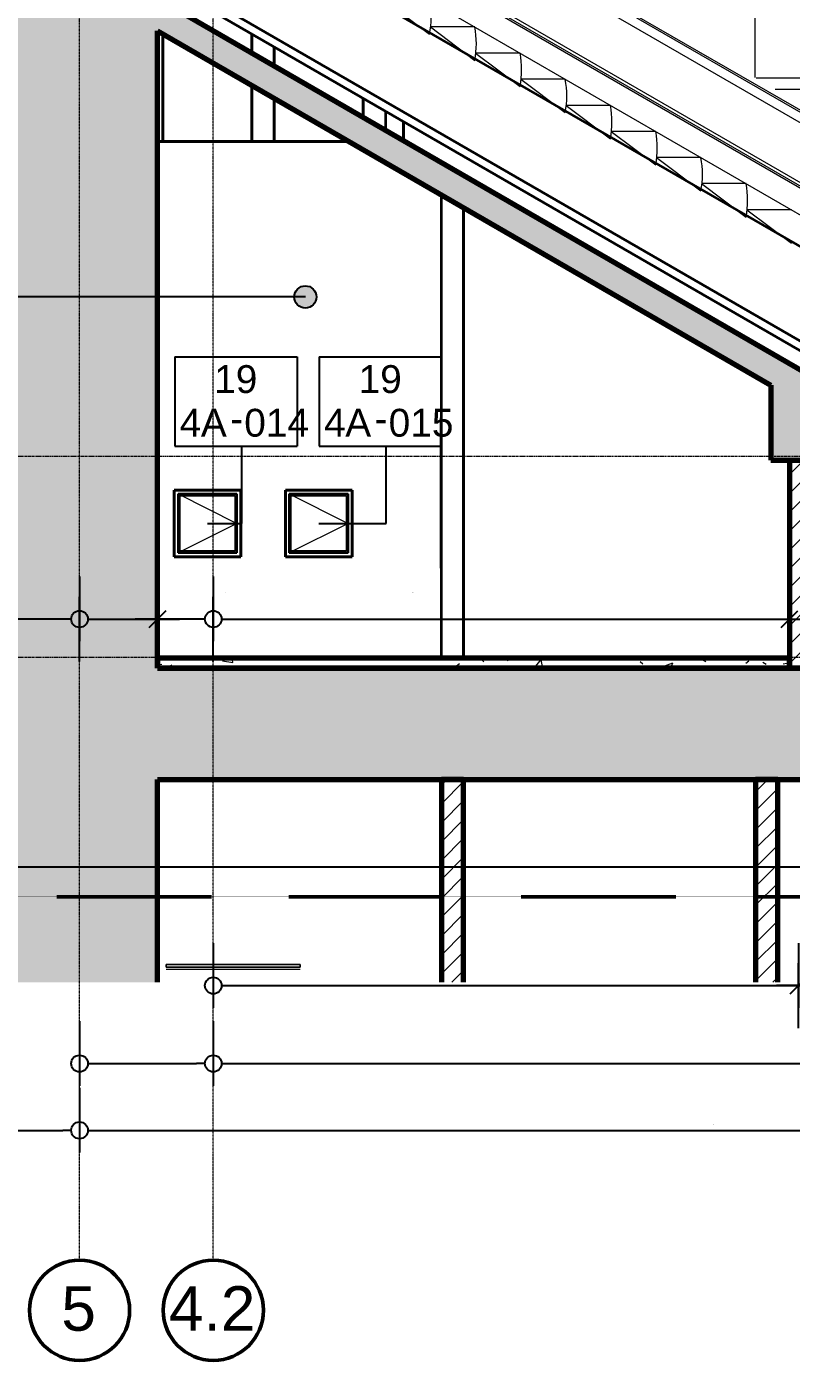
# Model space of a CAD drawing. Header units: millimetres. Extents: x -153298 to 620751, y -313239 to 250031.
# Drawn here: x 112693 to 119565, y -310593 to -298615 of the extents above; entities that cross this region are included whole.
import ezdxf

# ---------------------------------------------------------------- set-up
doc = ezdxf.new("R2010")
doc.units = ezdxf.units.MM
for name, pattern in [('Centre', [31.75, 6.35, -4.7625, 15.875, -4.7625]), ('DPA_Grid _ Level 100', [10, 5.5, -1.6, 1.3, -1.6]), ('DPA_Hidden 50', [3, 2, -1])]:
    doc.linetypes.add(name, pattern=pattern)
for name, color, linetype, lineweight in [('A-ANNO-DIMS', 7, 'Continuous', 9), ('A-ANNO-SYMB', 7, 'Continuous', 9), ('A-COLS', 7, 'Continuous', 70), ('A-DETL', 7, 'Continuous', 70), ('A-DETL-GENF', 7, 'Continuous', 35), ('A-DOOR-E', 7, 'Continuous', 25), ('A-DOOR-IDEN', 7, 'Continuous', 25), ('A-DOOR-OPNG', 7, 'Continuous', 9), ('A-FLOR-E', 7, 'Continuous', 35), ('A-FLOR-FNSH', 7, 'Continuous', 70), ('A-FLOR-LEVL', 7, 'Continuous', 35), ('A-FLOR-PATT', 7, 'Continuous', 70), ('A-GENM', 7, 'Continuous', 9), ('A-ROOM-IDEN', 7, 'Continuous', 25), ('A-WALL', 7, 'Continuous', 35), ('A-WALL-PATT', 7, 'Continuous', 35), ('E-LITE-EQPM', 7, 'Continuous', 35), ('S-GRID', 7, 'Continuous', 0), ('S-GRID-IDEN', 7, 'Continuous', 50), ('WALL-E', 7, 'Continuous', 35)]:
    doc.layers.add(name, color=color, linetype=linetype, lineweight=lineweight)
doc.styles.add('ARIAL', font='arial.ttf')
doc.styles.add('Arial_1', font='arial.ttf', dxfattribs={"height": 250})
doc.styles.add('Arial_2', font='arial.ttf', dxfattribs={"height": 3})
doc.dimstyles.new('DPA-DIM-3_0_C-C', dxfattribs={"dimscale": 304.8, "dimtxt": 306.07782, "dimasz": 0.492126, "dimexe": 0.656168, "dimexo": 0.0625, "dimgap": 0.164042, "dimtad": 1, "dimdec": 0, "dimzin": 0, "dimdsep": 46, "dimtxsty": 'Arial_2', "dimblk1": 'DOTBLANK', "dimblk2": 'DOTBLANK', "dimsah": 1, "dimcen": 0.09, "dimdle": 0.656168, "dimclrd": 7, "dimclre": 7, "dimclrt": 7, "dimadec": 8, "dimazin": 0, "dimtfac": 1, "dimtdec": 4, "dimtix": 1, "dimtmove": 0, "dimatfit": 3, "dimfxl": 1.312336, "dimfxlon": 1, "dimtvp": 1, "dimtolj": 1, "dimtzin": 0, "dimarcsym": 2})
doc.dimstyles.new('DPA-DIM-3_0_C-T', dxfattribs={"dimscale": 304.8, "dimtxt": 306.07782, "dimasz": 0.492126, "dimexe": 0.656168, "dimexo": 0.0625, "dimgap": 0.164042, "dimtad": 0, "dimjust": 2, "dimdec": 0, "dimzin": 0, "dimdsep": 46, "dimtxsty": 'Arial_2', "dimblk1": 'DOTBLANK', "dimblk2": 'OBLIQUE', "dimsah": 1, "dimcen": 0.09, "dimdle": 0.656168, "dimclrd": 7, "dimclre": 7, "dimclrt": 7, "dimadec": 8, "dimazin": 0, "dimtfac": 1, "dimtdec": 4, "dimtix": 1, "dimtmove": 2, "dimatfit": 3, "dimfxl": 1.312336, "dimfxlon": 1, "dimtvp": 1, "dimtolj": 1, "dimtzin": 0, "dimarcsym": 2})
doc.dimstyles.new('DPA-DIM-3_0_C-T_2', dxfattribs={"dimscale": 304.8, "dimtxt": 306.07782, "dimasz": 0.492126, "dimexe": 0.656168, "dimexo": 0.0625, "dimgap": 0.164042, "dimtad": 0, "dimjust": 2, "dimdec": 0, "dimzin": 0, "dimdsep": 46, "dimtxsty": 'Arial_2', "dimblk1": 'DOTBLANK', "dimblk2": 'DOTBLANK', "dimsah": 1, "dimcen": 0.09, "dimdle": 0.656168, "dimclrd": 7, "dimclre": 7, "dimclrt": 7, "dimadec": 8, "dimazin": 0, "dimtfac": 1, "dimtdec": 4, "dimtix": 1, "dimtmove": 2, "dimatfit": 3, "dimfxl": 1.312336, "dimfxlon": 1, "dimtvp": 1, "dimtolj": 1, "dimtzin": 0, "dimarcsym": 2})
pattern_1 = [(45, (108217.3, -305821.75), (-84.8528, 84.8528), [])]
pattern_2 = [(50, (108217.3, -305821.75), (728.737, -63.756), [76.2, -838.2]), (355, (108217.3, -305821.75), (-140.972, 764.228), [60.96, -670.56]), (100.451, (108278, -305827.1), (587.77, 700.467), [64.76, -712.36]), (46.184, (108217.3, -305618.55), (1084.316, -168.17), [114.3, -1257.3]), (96.636, (108307.7, -305632.6), (949.61, 989.71), [97.14, -1068.54]), (351.184, (108217.3, -305618.6), (949.62, 989.7), [91.44, -1005.84]), (21, (108318.9, -305669.35), (606.458, -409.061), [76.2, -838.2]), (326, (108318.9, -305669.35), (247.208, 736.753), [60.96, -670.56]), (71.451, (108369.44, -305703.44), (853.668, 327.685), [64.76, -712.36]), (37.5, (108217.3, -305821.75), (12.3547, 338.2201), [33.528, -628.904, 33.528, -647.192, -673.1]), (37.5, (108217.3, -305821.75), (12.3547, 338.2201), [-1343.152, 33.528, -639.572]), (7.5, (108217.3, -305821.75), (267.279, 400.722), [33.528, -354.584, 33.528, -613.664, -256.54]), (7.5, (108217.3, -305821.75), (267.279, 400.722), [-1035.304, 33.528, -223.012]), (327.5, (107990.73, -305821.75), (542.3633, -22.9153), [33.528, -220.472, 33.528, -758.952, -1051.56]), (327.5, (107990.73, -305821.75), (542.3633, -22.9153), [-1046.48, 33.528, -1018.032]), (317.5, (107889.13, -305821.75), (592.517, 101.707), [33.528, -296.672, 33.528, -492.76, -746.76]), (317.5, (107889.13, -305821.75), (592.517, 101.707), [-856.488, 33.528, -713.232])]

# ---------------------------------------------------------------- blocks, each defined once
blk = doc.blocks.new('L4-2 - Batten LED Tube Luminaire - 1224L x 102W x 80H  - 36W-10704814-2120-01 ENTRANCE 1 SECTION A')
at = {"layer": 'E-LITE-EQPM', "color": 7, "lineweight": 20}
for p, q in [((-869305, 89410), (-869305, 89387)), ((-869305, 89387), (-869305, 89410)), ((-868099, 89410), (-869305, 89410)), ((-869305, 89410), (-868099, 89410)), ((-869305, 89388), (-869305, 89409)), ((-869305, 89409), (-869305, 89388)), ((-869305, 89385), (-869305, 89388)), ((-869305, 89388), (-869305, 89385)), ((-869305, 89387), (-869305, 89384)), ((-869305, 89384), (-869305, 89387)), ((-869305, 89387), (-868099, 89387)), ((-869305, 89385), (-869305, 89385)), ((-869305, 89384), (-869305, 89384)), ((-868099, 89384), (-869305, 89384)), ((-869305, 89384), (-868099, 89384)), ((-869305, 89366), (-868099, 89366)), ((-868099, 89410), (-868099, 89387)), ((-868099, 89387), (-868099, 89410)), ((-868099, 89388), (-868099, 89409)), ((-868099, 89409), (-868099, 89388)), ((-868099, 89385), (-868099, 89388)), ((-868099, 89388), (-868099, 89385)), ((-868099, 89387), (-868099, 89384)), ((-868099, 89384), (-868099, 89387)), ((-868099, 89385), (-868099, 89385)), ((-868099, 89384), (-868099, 89384))]:
    blk.add_line(p, q, dxfattribs=at)
blk = doc.blocks.new('PPL-C-AECM-1-PP19-EE-M3-0001_rvt-1-2120-01 ENTRANCE 1 SECTION A')
at = {"layer": 'E-LITE-EQPM', "color": 7, "lineweight": 20}
blk.add_blockref('L4-2 - Batten LED Tube Luminaire - 1224L x 102W x 80H  - 36W-10704814-2120-01 ENTRANCE 1 SECTION A', (0, 0), dxfattribs=at)
blk = doc.blocks.new('PPL_Escalator - STANDARD-13272353-2120-01 ENTRANCE 1 SECTION A')
at = {"layer": 'A-GENM', "color": 7}
for p, q in [((-857189, 93357), (-874413, 103302)), ((-874403, 103317), (-857198, 93384)), ((-874403, 103317), (-857198, 93384)), ((-874455, 103233), (-857231, 93289)), ((-874706, 102550), (-856727, 92170)), ((-874706, 102550), (-856727, 92170)), ((-874706, 102550), (-856727, 92170)), ((-857067, 92606), (-874401, 102614)), ((-857017, 92577), (-874369, 102596)), ((-874361, 102611), (-857008, 92592)), ((-856995, 92615), (-874347, 102634)), ((-856995, 92615), (-874347, 102634)), ((-867336, 98064), (-866936, 97764)), ((-866934, 97779), (-866623, 97600)), ((-866929, 97829), (-866529, 97529)), ((-866529, 97829), (-866929, 97829)), ((-866528, 97544), (-866217, 97365)), ((-866523, 97595), (-866123, 97295)), ((-866123, 97595), (-866523, 97595)), ((-866121, 97310), (-865811, 97131)), ((-866117, 97360), (-865717, 97060)), ((-865717, 97360), (-866117, 97360)), ((-865715, 97075), (-865404, 96896)), ((-865710, 97125), (-865310, 96825)), ((-865310, 97125), (-865710, 97125)), ((-865309, 96841), (-864998, 96661)), ((-865304, 96891), (-864904, 96591)), ((-864904, 96891), (-865304, 96891)), ((-864902, 96606), (-864592, 96427)), ((-864898, 96656), (-864498, 96356)), ((-864498, 96656), (-864898, 96656)), ((-864491, 96422), (-864091, 96122)), ((-864091, 96422), (-864491, 96422)), ((-864496, 96371), (-864185, 96192)), ((-864085, 96187), (-863685, 95887)), ((-863685, 96187), (-864085, 96187)), ((-864090, 96137), (-863779, 95958))]:
    blk.add_line(p, q, dxfattribs=at)
at = {"layer": 'A-GENM', "color": 7, "lineweight": 35}
for p, q in [((-856786, 91920), (-874706, 102266)), ((-874474, 101282), (-856622, 90975)), ((-856622, 90975), (-874474, 101282)), ((-874494, 101207), (-856642, 90900))]:
    blk.add_line(p, q, dxfattribs=at)
at = {"layer": 'A-GENM', "color": 7}
for centre in [(-867744, 97914), (-867338, 97679), (-866931, 97445), (-866525, 97210), (-866119, 96975), (-865712, 96741), (-865306, 96506), (-864900, 96272)]:
    blk.add_arc(centre, 822, 349.4877, 10.5123, dxfattribs=at)
blk = doc.blocks.new('A5 - A3_Wall_ Acess Panel 600X600-11433608-2120-01 ENTRANCE 1 SECTION A')
at = {"layer": 'A-DOOR-E', "color": 7}
for p, q in [((-869232, 93070), (-869232, 93670)), ((-869232, 93670), (-868632, 93670)), ((-869232, 93670), (-869232, 93070)), ((-868632, 93670), (-869232, 93670)), ((-868632, 93670), (-868632, 93070)), ((-868632, 93070), (-868632, 93670)), ((-869197, 93635), (-869197, 93105)), ((-868667, 93635), (-869197, 93635)), ((-869197, 93635), (-868667, 93635)), ((-869197, 93105), (-869197, 93635)), ((-869197, 93635), (-869197, 93105)), ((-868667, 93635), (-869197, 93635)), ((-869197, 93635), (-868667, 93635)), ((-868667, 93635), (-869197, 93635)), ((-869197, 93635), (-869197, 93105)), ((-869197, 93105), (-869197, 93635)), ((-869182, 93620), (-868682, 93620)), ((-869182, 93120), (-869182, 93620)), ((-868682, 93620), (-868682, 93120)), ((-868667, 93105), (-868667, 93635)), ((-868667, 93635), (-868667, 93105)), ((-868667, 93105), (-868667, 93635)), ((-868667, 93105), (-868667, 93635)), ((-868667, 93105), (-868667, 93635)), ((-868632, 93070), (-869232, 93070)), ((-869232, 93070), (-868632, 93070)), ((-869197, 93105), (-868667, 93105)), ((-868667, 93105), (-869197, 93105)), ((-869197, 93105), (-868667, 93105)), ((-869197, 93105), (-868667, 93105)), ((-868667, 93105), (-869197, 93105)), ((-868682, 93120), (-869182, 93120))]:
    blk.add_line(p, q, dxfattribs=at)
at = {"layer": 'A-DOOR-OPNG', "color": 7}
for p, q in [((-869197, 93635), (-868667, 93370)), ((-868667, 93370), (-869197, 93105))]:
    blk.add_line(p, q, dxfattribs=at)
blk = doc.blocks.new('DPA_AC-DB-SW - A22_1800x1350 mm-11433611-2120-01 ENTRANCE 1 SECTION A')
at = {"layer": 'A-DOOR-E', "color": 7}
for p, q in [((-866632, 92970), (-866632, 94320)), ((-866632, 94320), (-866632, 92970)), ((-866632, 93005), (-866632, 94285)), ((-866632, 94285), (-866632, 93005)), ((-866632, 93005), (-866632, 94285)), ((-866632, 94285), (-866632, 93005)), ((-866632, 94285), (-866632, 93005)), ((-866632, 94285), (-866632, 93005))]:
    blk.add_line(p, q, dxfattribs=at)
blk = doc.blocks.new('Grid - 100 Scale-2291345-2120-01 ENTRANCE 1 SECTION A')
at = {"layer": 'S-GRID-IDEN', "color": 7}
blk.add_circle((-892882, 86304), 450, dxfattribs=at)
blk = doc.blocks.new('_DotBlank')
at = {"color": 7, "linetype": 'ByBlock', "lineweight": -2}
blk.add_line((-0.5, 0), (-1, 0), dxfattribs=at)
blk.add_circle((0, 0), 0.5, dxfattribs=at)
blk = doc.blocks.new('*D3746')
at = {"layer": 'A-ANNO-DIMS', "color": 7, "lineweight": -2, "transparency": 16777216}
for p, q in [((101768, -308146), (101768, -308727)), ((113168, -308146), (113168, -308727)), ((101918, -308527), (113018, -308527))]:
    blk.add_line(p, q, dxfattribs=at)
at = {"layer": 'DEFPOINTS', "color": 7, "transparency": 16777216}
for p in [(101768, -308127), (113168, -308127), (113168, -308527)]:
    blk.add_point(p, dxfattribs=at)
at = {"layer": 'A-ANNO-DIMS', "color": 7, "lineweight": -2, "transparency": 16777216, "xscale": 150, "yscale": 150, "zscale": 150, "rotation": 180}
blk.add_blockref('_DotBlank', (101768, -308527), dxfattribs=at)
at = {"layer": 'A-ANNO-DIMS', "color": 7, "lineweight": -2, "transparency": 16777216, "xscale": 150, "yscale": 150, "zscale": 150}
blk.add_blockref('_DotBlank', (113168, -308527), dxfattribs=at)
at = {"layer": 'A-ANNO-DIMS', "color": 7, "transparency": 16777216, "insert": (107468, -308475), "char_height": 3, "width": 1384.41, "attachment_point": 5, "style": 'Arial_2'}
blk.add_mtext('\\A1;11400', dxfattribs=at)
blk = doc.blocks.new('*D3747')
at = {"layer": 'A-ANNO-DIMS', "color": 7, "lineweight": -2, "transparency": 16777216}
for p, q in [((113168, -308146), (113168, -308727)), ((124568, -308146), (124568, -308727)), ((113318, -308527), (124418, -308527))]:
    blk.add_line(p, q, dxfattribs=at)
at = {"layer": 'DEFPOINTS', "color": 7, "transparency": 16777216}
for p in [(113168, -308127), (124568, -308127), (124568, -308527)]:
    blk.add_point(p, dxfattribs=at)
at = {"layer": 'A-ANNO-DIMS', "color": 7, "lineweight": -2, "transparency": 16777216, "xscale": 150, "yscale": 150, "zscale": 150, "rotation": 180}
blk.add_blockref('_DotBlank', (113168, -308527), dxfattribs=at)
at = {"layer": 'A-ANNO-DIMS', "color": 7, "lineweight": -2, "transparency": 16777216, "xscale": 150, "yscale": 150, "zscale": 150}
blk.add_blockref('_DotBlank', (124568, -308527), dxfattribs=at)
at = {"layer": 'A-ANNO-DIMS', "color": 7, "transparency": 16777216, "insert": (118868, -308475), "char_height": 3, "width": 1384.41, "attachment_point": 5, "style": 'Arial_2'}
blk.add_mtext('\\A1;11400', dxfattribs=at)
blk = doc.blocks.new('*D3728')
at = {"layer": 'DEFPOINTS', "color": 7, "transparency": 16777216}
for p in [(113168, -303935), (113168, -304076), (113168, -304076)]:
    blk.add_point(p, dxfattribs=at)
blk = doc.blocks.new('_None')
blk = doc.blocks.new('_Oblique')
at = {"color": 7, "linetype": 'ByBlock', "lineweight": -2}
blk.add_line((-0.5, -0.5), (0.5, 0.5), dxfattribs=at)
blk = doc.blocks.new('*D3729')
at = {"layer": 'A-ANNO-DIMS', "color": 7, "lineweight": -2, "transparency": 16777216}
for p, q in [((112468, -304316), (112468, -303735)), ((113168, -304316), (113168, -303735)), ((113018, -303935), (112268, -303935))]:
    blk.add_line(p, q, dxfattribs=at)
at = {"layer": 'DEFPOINTS', "color": 7, "transparency": 16777216}
for p in [(112468, -303935), (112468, -304335), (113168, -304335)]:
    blk.add_point(p, dxfattribs=at)
at = {"layer": 'A-ANNO-DIMS', "color": 7, "lineweight": -2, "transparency": 16777216, "xscale": 150, "yscale": 150, "zscale": 150, "rotation": 180}
blk.add_blockref('_Oblique', (112468, -303935), dxfattribs=at)
at = {"layer": 'A-ANNO-DIMS', "color": 7, "lineweight": -2, "transparency": 16777216, "xscale": 150, "yscale": 150, "zscale": 150}
blk.add_blockref('_DotBlank', (113168, -303935), dxfattribs=at)
at = {"layer": 'A-ANNO-DIMS', "color": 7, "transparency": 16777216, "insert": (111704, -303693), "char_height": 3, "width": 830.65, "attachment_point": 1, "line_spacing_factor": 0.941778, "style": 'Arial_2'}
blk.add_mtext('\\A1;700', dxfattribs=at)
blk = doc.blocks.new('*D3730')
at = {"layer": 'DEFPOINTS', "color": 7, "transparency": 16777216}
for p in [(113168, -303793), (113168, -303793), (113168, -303935)]:
    blk.add_point(p, dxfattribs=at)
blk = doc.blocks.new('*D3731')
at = {"layer": 'A-ANNO-DIMS', "color": 7, "lineweight": -2, "transparency": 16777216}
for p, q in [((113168, -303554), (113168, -304135)), ((113868, -303554), (113868, -304135)), ((113318, -303935), (114068, -303935))]:
    blk.add_line(p, q, dxfattribs=at)
at = {"layer": 'DEFPOINTS', "color": 7, "transparency": 16777216}
for p in [(113168, -303535), (113868, -303535), (113868, -303935)]:
    blk.add_point(p, dxfattribs=at)
at = {"layer": 'A-ANNO-DIMS', "color": 7, "lineweight": -2, "transparency": 16777216, "xscale": 150, "yscale": 150, "zscale": 150, "rotation": 180}
blk.add_blockref('_DotBlank', (113168, -303935), dxfattribs=at)
at = {"layer": 'A-ANNO-DIMS', "color": 7, "lineweight": -2, "transparency": 16777216, "xscale": 150, "yscale": 150, "zscale": 150}
blk.add_blockref('_Oblique', (113868, -303935), dxfattribs=at)
at = {"layer": 'A-ANNO-DIMS', "color": 7, "transparency": 16777216, "insert": (113166, -303693), "char_height": 3, "width": 830.65, "attachment_point": 1, "line_spacing_factor": 0.941778, "style": 'Arial_2'}
blk.add_mtext('\\A1;700', dxfattribs=at)
blk = doc.blocks.new('*D3732')
at = {"layer": 'DEFPOINTS', "color": 7, "transparency": 16777216}
for p in [(114370, -303935), (114370, -304076), (114370, -304076)]:
    blk.add_point(p, dxfattribs=at)
blk = doc.blocks.new('*D3733')
at = {"layer": 'A-ANNO-DIMS', "color": 7, "lineweight": -2, "transparency": 16777216}
for p, q in [((113868, -304316), (113868, -303735)), ((114370, -304316), (114370, -303735)), ((114220, -303935), (113668, -303935))]:
    blk.add_line(p, q, dxfattribs=at)
at = {"layer": 'DEFPOINTS', "color": 7, "transparency": 16777216}
for p in [(113868, -303935), (113868, -304335), (114370, -304335)]:
    blk.add_point(p, dxfattribs=at)
at = {"layer": 'A-ANNO-DIMS', "color": 7, "lineweight": -2, "transparency": 16777216, "xscale": 150, "yscale": 150, "zscale": 150, "rotation": 180}
blk.add_blockref('_Oblique', (113868, -303935), dxfattribs=at)
at = {"layer": 'A-ANNO-DIMS', "color": 7, "lineweight": -2, "transparency": 16777216, "xscale": 150, "yscale": 150, "zscale": 150}
blk.add_blockref('_DotBlank', (114370, -303935), dxfattribs=at)
at = {"layer": 'A-ANNO-DIMS', "color": 7, "transparency": 16777216, "insert": (114472, -303693), "char_height": 3, "width": 830.65, "attachment_point": 1, "line_spacing_factor": 0.941778, "style": 'Arial_2'}
blk.add_mtext('\\A1;502', dxfattribs=at)
blk = doc.blocks.new('*D3736')
at = {"layer": 'A-ANNO-DIMS', "color": 7, "lineweight": -2, "transparency": 16777216}
for p, q in [((113168, -307546), (113168, -308127)), ((114370, -307546), (114370, -308127)), ((113318, -307927), (114220, -307927))]:
    blk.add_line(p, q, dxfattribs=at)
at = {"layer": 'DEFPOINTS', "color": 7, "transparency": 16777216}
for p in [(113168, -307527), (114370, -307527), (114370, -307927)]:
    blk.add_point(p, dxfattribs=at)
at = {"layer": 'A-ANNO-DIMS', "color": 7, "lineweight": -2, "transparency": 16777216, "xscale": 150, "yscale": 150, "zscale": 150, "rotation": 180}
blk.add_blockref('_DotBlank', (113168, -307927), dxfattribs=at)
at = {"layer": 'A-ANNO-DIMS', "color": 7, "lineweight": -2, "transparency": 16777216, "xscale": 150, "yscale": 150, "zscale": 150}
blk.add_blockref('_DotBlank', (114370, -307927), dxfattribs=at)
at = {"layer": 'A-ANNO-DIMS', "color": 7, "transparency": 16777216, "insert": (113769, -307875), "char_height": 3, "width": 1107.53, "attachment_point": 5, "style": 'Arial_2'}
blk.add_mtext('\\A1;1202', dxfattribs=at)
blk = doc.blocks.new('*D3737')
at = {"layer": 'A-ANNO-DIMS', "color": 7, "lineweight": -2, "transparency": 16777216}
for p, q in [((114370, -307546), (114370, -308127)), ((124568, -307546), (124568, -308127)), ((114520, -307927), (124418, -307927))]:
    blk.add_line(p, q, dxfattribs=at)
at = {"layer": 'DEFPOINTS', "color": 7, "transparency": 16777216}
for p in [(114370, -307527), (124568, -307527), (124568, -307927)]:
    blk.add_point(p, dxfattribs=at)
at = {"layer": 'A-ANNO-DIMS', "color": 7, "lineweight": -2, "transparency": 16777216, "xscale": 150, "yscale": 150, "zscale": 150, "rotation": 180}
blk.add_blockref('_DotBlank', (114370, -307927), dxfattribs=at)
at = {"layer": 'A-ANNO-DIMS', "color": 7, "lineweight": -2, "transparency": 16777216, "xscale": 150, "yscale": 150, "zscale": 150}
blk.add_blockref('_DotBlank', (124568, -307927), dxfattribs=at)
at = {"layer": 'A-ANNO-DIMS', "color": 7, "transparency": 16777216, "insert": (119469, -307875), "char_height": 3, "width": 1384.41, "attachment_point": 5, "style": 'Arial_2'}
blk.add_mtext('\\A1;10198', dxfattribs=at)
blk = doc.blocks.new('*D3740')
at = {"layer": 'DEFPOINTS', "color": 7, "transparency": 16777216}
for p in [(114370, -303793), (114370, -303793), (114370, -303935)]:
    blk.add_point(p, dxfattribs=at)
blk = doc.blocks.new('*D3741')
at = {"layer": 'A-ANNO-DIMS', "color": 7, "lineweight": -2, "transparency": 16777216}
for p, q in [((114370, -303554), (114370, -304135)), ((119548, -303554), (119548, -304135)), ((114520, -303935), (119748, -303935))]:
    blk.add_line(p, q, dxfattribs=at)
at = {"layer": 'DEFPOINTS', "color": 7, "transparency": 16777216}
for p in [(114370, -303535), (119548, -303535), (119548, -303935)]:
    blk.add_point(p, dxfattribs=at)
at = {"layer": 'A-ANNO-DIMS', "color": 7, "lineweight": -2, "transparency": 16777216, "xscale": 150, "yscale": 150, "zscale": 150, "rotation": 180}
blk.add_blockref('_DotBlank', (114370, -303935), dxfattribs=at)
at = {"layer": 'A-ANNO-DIMS', "color": 7, "lineweight": -2, "transparency": 16777216, "xscale": 150, "yscale": 150, "zscale": 150}
blk.add_blockref('_Oblique', (119548, -303935), dxfattribs=at)
at = {"layer": 'A-ANNO-DIMS', "color": 7, "transparency": 16777216, "insert": (116160, -303693), "char_height": 3, "width": 1107.53, "attachment_point": 1, "line_spacing_factor": 0.941778, "style": 'Arial_2'}
blk.add_mtext('\\A1;5178', dxfattribs=at)
blk = doc.blocks.new('DPA_Door Tag - Standard-4918896-2120-01 ENTRANCE 1 SECTION A')
at = {"layer": 'A-DOOR-IDEN', "color": 7}
for p, q in [((-846183, 96448), (-846183, 95648)), ((-846183, 96448), (-845083, 96448)), ((-845083, 96448), (-845083, 95648)), ((-846183, 95648), (-845083, 95648))]:
    blk.add_line(p, q, dxfattribs=at)
at = {"layer": 'A-DOOR-IDEN', "color": 7, "lineweight": 9, "insert": (-845686, 96020), "char_height": 250, "width": 144.3, "attachment_point": 1, "style": 'Arial_1'}
blk.add_mtext('-', dxfattribs=at)
blk = doc.blocks.new('*D3779')
at = {"layer": 'A-ANNO-DIMS', "color": 7, "lineweight": -2, "transparency": 16777216}
for p, q in [((119631, -307608), (119631, -307027)), ((124568, -307608), (124568, -307027)), ((124418, -307227), (119431, -307227))]:
    blk.add_line(p, q, dxfattribs=at)
at = {"layer": 'DEFPOINTS', "color": 7, "transparency": 16777216}
for p in [(119631, -307227), (119631, -307627), (124568, -307627)]:
    blk.add_point(p, dxfattribs=at)
at = {"layer": 'A-ANNO-DIMS', "color": 7, "lineweight": -2, "transparency": 16777216, "xscale": 150, "yscale": 150, "zscale": 150, "rotation": 180}
blk.add_blockref('_Oblique', (119631, -307227), dxfattribs=at)
at = {"layer": 'A-ANNO-DIMS', "color": 7, "lineweight": -2, "transparency": 16777216, "xscale": 150, "yscale": 150, "zscale": 150}
blk.add_blockref('_DotBlank', (124568, -307227), dxfattribs=at)
at = {"layer": 'A-ANNO-DIMS', "color": 7, "transparency": 16777216, "insert": (120732, -306985), "char_height": 3, "width": 1107.53, "attachment_point": 1, "line_spacing_factor": 0.941778, "style": 'Arial_2'}
blk.add_mtext('\\A1;4937', dxfattribs=at)
blk = doc.blocks.new('*D3782')
at = {"layer": 'DEFPOINTS', "color": 7, "transparency": 16777216}
for p in [(114370, -307086), (114370, -307086), (114370, -307227)]:
    blk.add_point(p, dxfattribs=at)
blk = doc.blocks.new('*D3783')
at = {"layer": 'A-ANNO-DIMS', "color": 7, "lineweight": -2, "transparency": 16777216}
for p, q in [((114370, -306846), (114370, -307427)), ((119631, -306846), (119631, -307427)), ((114520, -307227), (119831, -307227))]:
    blk.add_line(p, q, dxfattribs=at)
at = {"layer": 'DEFPOINTS', "color": 7, "transparency": 16777216}
for p in [(114370, -306827), (119631, -306827), (119631, -307227)]:
    blk.add_point(p, dxfattribs=at)
at = {"layer": 'A-ANNO-DIMS', "color": 7, "lineweight": -2, "transparency": 16777216, "xscale": 150, "yscale": 150, "zscale": 150, "rotation": 180}
blk.add_blockref('_DotBlank', (114370, -307227), dxfattribs=at)
at = {"layer": 'A-ANNO-DIMS', "color": 7, "lineweight": -2, "transparency": 16777216, "xscale": 150, "yscale": 150, "zscale": 150}
blk.add_blockref('_Oblique', (119631, -307227), dxfattribs=at)
at = {"layer": 'A-ANNO-DIMS', "color": 7, "transparency": 16777216, "insert": (117389, -306985), "char_height": 3, "width": 1107.53, "attachment_point": 1, "line_spacing_factor": 0.941778, "style": 'Arial_2'}
blk.add_mtext('\\A1;5261', dxfattribs=at)

msp = doc.modelspace()

# ---------------------------------------------------------------- hatches: boundary and pattern name
at = {"layer": 'A-DETL-GENF', "lineweight": 9}
h = msp.add_hatch(dxfattribs=at)
h.set_pattern_fill('FP_1', style=0, pattern_type=2)
h.set_pattern_definition(pattern_2)
h.paths.add_polyline_path([(101565.4353, -307197.3524), (102467.8829, -307197.3524), (102467.8829, -305576.753), (103017.8806, -305576.753), (103017.8806, -305376.753), (112467.88, -305376.753), (112467.88, -307197.3524), (113867.88, -307197.3524), (113867.88, -305376.753), (122092.9315, -305376.753), (122092.9315, -306676.753), (123867.88, -306676.753), (123867.88, -307197.3524), (125267.88, -307197.3524), (125267.88, -305976.753), (130003.88, -305976.753), (130003.88, -305376.753), (134337.5502, -305376.753), (134337.5502, -305576.753), (140337.5298, -305576.753), (140337.5298, -304376.753), (130003.88, -304376.753), (130003.88, -304416.753), (129803.88, -304416.753), (129803.88, -305776.753), (124213.88, -305776.753), (124213.88, -304376.753), (113867.88, -304376.753), (113867.88, -298652.784), (119380.88, -301835.716), (119380.88, -302507.753), (119880.88, -302507.753), (119880.8933, -301835.7237), (114011.0238, -298446.753), (112467.88, -298446.753), (112467.88, -298307.753), (112558.3958, -298307.753), (112558.3958, -297707.753), (112058.3958, -297707.753), (112058.3958, -298307.753), (112158.3958, -298307.753), (112158.3958, -298446.753), (104188.1926, -298446.753), (104188.1926, -294036.753), (103988.1926, -294036.753), (103988.1926, -293996.753), (100313.1276, -293996.753), (100322.5695, -294083.8958), (99995.5431, -294083.8958), (100012.5695, -294241.0387), (99685.5431, -294241.0387), (99702.5695, -294398.1815), (99375.5431, -294398.1815), (99392.5695, -294555.3244), (99065.5431, -294555.3244), (99082.5695, -294712.4672), (98755.5431, -294712.4672), (98772.5695, -294869.6101), (98445.5431, -294869.6101), (98459.319, -294996.753), (98431.8802, -294996.753), (98431.8802, -295296.753), (99036.3182, -295296.753), (99036.3182, -295013.3142), (99966.8802, -294541.6008), (99966.8802, -294696.753), (100266.8802, -294696.753), (100266.8802, -294496.753), (103688.1926, -294496.753), (103688.1926, -298446.753), (80330.7286, -298446.753), (80330.7286, -299646.753), (101067.8829, -299646.753), (101067.8829, -304376.753), (80330.7286, -304376.753), (80330.7286, -305576.753), (101067.8829, -305576.753), (101067.8829, -307197.3524)])
h.paths.add_polyline_path([(112467.88, -304376.753), (102467.8829, -304376.753), (102467.8829, -299646.753), (112467.88, -299646.753), (112467.88, -304301.2027)])
h.paths.add_polyline_path([(132836.6797, -299646.753), (140337.5298, -299646.753), (140337.5298, -298446.753), (122478.88, -298446.753), (116617.88, -295053.5424), (116617.88, -293996.753), (116117.88, -293996.753), (116117.88, -295341.8187), (123553.6755, -299646.753), (130961.4671, -299646.753)])
at = {"layer": 'A-FLOR-PATT', "lineweight": 9}
h = msp.add_hatch(dxfattribs=at)
h.set_pattern_fill('FP_1', style=0, pattern_type=2)
h.set_pattern_definition(pattern_2)
h.paths.add_polyline_path([(117834.9794, -304286.753), (119547.8806, -304286.753), (119547.8806, -304276.753), (113867.88, -304276.753), (113867.88, -304286.753), (115959.7668, -304286.753)])
h = msp.add_hatch(dxfattribs=at)
h.set_pattern_fill('FP_1', style=0, pattern_type=2)
h.set_pattern_definition(pattern_2)
h.paths.add_polyline_path([(117834.9794, -304286.753), (119547.8806, -304286.753), (119547.8806, -304276.753), (113867.88, -304276.753), (113867.88, -304286.753), (115959.7668, -304286.753)])
h = msp.add_hatch(dxfattribs=at)
h.set_pattern_fill('FP_1', style=0, pattern_type=2)
h.set_pattern_definition(pattern_2)
h.paths.add_polyline_path([(117834.9794, -304376.753), (119547.8806, -304376.753), (119547.8806, -304286.753), (113867.88, -304286.753), (113867.88, -304376.753), (115959.7668, -304376.753)])
h = msp.add_hatch(dxfattribs=at)
h.set_pattern_fill('FP_1', style=0, pattern_type=2)
h.set_pattern_definition(pattern_2)
h.paths.add_polyline_path([(117834.9794, -304376.753), (119547.8806, -304376.753), (119547.8806, -304286.753), (113867.88, -304286.753), (113867.88, -304376.753), (115959.7668, -304376.753)])
at = {"layer": 'A-ROOM-IDEN'}
h = msp.add_hatch(color=7, dxfattribs=at)
edge = h.paths.add_edge_path()
edge.add_arc((115197.4954, -301042.0688), 100, 0, 360)
at = {"layer": 'A-WALL-PATT', "lineweight": 9}
h = msp.add_hatch(dxfattribs=at)
h.set_pattern_fill('FP_22', style=0, pattern_type=2)
h.set_pattern_definition([(0, (132437.9, -298476.8), (0, 1400), []), (0, (132437.9, -298376.8), (0, 1400), []), (0, (132437.9, -297776.8), (0, 1400), []), (0, (132437.9, -297676.8), (0, 1400), []), (90, (132437.9, -299076.8), (-1200, 7e-14), []), (90, (133037.9, -298476.8), (-1200, 700), [100, -600])])
h.paths.add_polyline_path([(127720.58, -304039.6569), (128544.88, -304039.6569), (128544.88, -304036.753), (127720.58, -304036.753)])
h.paths.add_polyline_path([(128148.6483, -303992.6347), (128544.88, -303992.6347), (128544.88, -303976.753), (128926.3851, -303976.028), (128963.0309, -303939.737), (129001.3038, -303876.5047), (129021.7855, -303811.2492), (129027.7295, -303737.6486), (129021.4445, -303690.6932), (129000.2318, -303625.1976), (128962.5868, -303565.0565), (128956.7119, -303557.285), (128905.9914, -303508.5124), (128843.9294, -303472.9692), (128785.7652, -303454.4196), (128724.88, -303448.5516), (128049.7933, -303448.5504), (127670.58, -303448.5516), (127670.58, -303992.6347), (127720.58, -303992.6347)])
h.paths.add_polyline_path([(129162.2727, -303976.753), (130610.38, -303976.753), (130610.38, -301284.4873), (129919.0593, -301284.4873), (129918.8746, -301276.753), (127671.7951, -301276.753), (127671.7951, -301284.4873), (126542.88, -301284.4873), (126542.88, -301676.753), (126522.88, -301676.753), (126522.88, -301284.4873), (126414.7951, -301284.4873), (126414.7951, -301276.753), (126053.5431, -301276.753), (116180.8535, -295576.753), (113186.0888, -295576.753), (126200.6105, -303089.5494), (126329.8375, -303149.1451), (126453.7674, -303194.7787), (126583.5277, -303231.0667), (126708.2944, -303255.9294), (126847.0284, -303271.8044), (126976.6405, -303276.753), (128737.3887, -303277.6127), (128799.1864, -303282.601), (128871.6631, -303300.0011), (128927.0481, -303322.5366), (128949.115, -303333.6089), (129004.078, -303367.4699), (129049.176, -303405.4667), (129066.9916, -303422.8196), (129098.0439, -303458.9436), (129114.1624, -303480.362), (129143.6531, -303528.5417), (129152.4302, -303545.6854), (129168.6375, -303583.9334), (129179.4976, -303615.7259), (129190.9489, -303663.042), (129194.88, -303686.1063), (129198.8513, -303734.5648), (129199.88, -303751.753), (129195.8122, -303808.8795), (129192.0763, -303835.0031), (129179.2703, -303888.4541), (129173.282, -303907.385), (129156.7812, -303948.1585), (129143.8969, -303976.753), (129162.1316, -303976.753)])
h.paths.add_polyline_path([(129918.8746, -301271.753), (129919.0593, -301271.753), (129919.0593, -301171.753), (130610.38, -301171.753), (130610.38, -300976.753), (126542.88, -300976.753), (126542.88, -301171.753), (127671.7951, -301171.753), (127671.7951, -301226.753), (129918.8746, -301226.753)])
h.paths.add_polyline_path([(126273.4358, -301226.753), (126414.7951, -301226.753), (126414.7951, -301171.753), (126522.88, -301171.753), (126522.88, -300976.753), (125850.9482, -300976.753), (116523.6755, -295576.753), (116280.8535, -295576.753), (117725.5385, -296410.8422), (117728.7135, -296405.343), (118817.3074, -297033.843), (118814.1324, -297039.3422), (120843.2299, -298210.8422), (120846.4049, -298205.343), (121934.9988, -298833.843), (121931.8238, -298839.3422), (123960.9214, -300010.8422), (123964.0964, -300005.343), (125052.6903, -300633.843), (125049.5153, -300639.3422), (126053.5431, -301219.0179), (126053.5431, -301226.753), (126075.4426, -301226.753)])
h = msp.add_hatch(dxfattribs=at)
h.set_pattern_fill('FP_2', style=0, pattern_type=2)
h.set_pattern_definition(pattern_1)
h.paths.add_polyline_path([(119547.8806, -304376.753), (119747.8806, -304376.753), (119747.8806, -302507.753), (119547.8806, -302507.753), (119547.8806, -303167.9268)])
h = msp.add_hatch(dxfattribs=at)
h.set_pattern_fill('FP_2', style=0, pattern_type=2)
h.set_pattern_definition(pattern_1)
h.paths.add_polyline_path([(116619.88, -307197.3524), (116619.88, -305376.753), (116419.88, -305376.753), (116419.88, -307197.3524)])
h = msp.add_hatch(dxfattribs=at)
h.set_pattern_fill('FP_2', style=0, pattern_type=2)
h.set_pattern_definition(pattern_1)
h.paths.add_polyline_path([(119442.88, -307197.3524), (119442.88, -305376.753), (119242.88, -305376.753), (119242.88, -307197.3524), (119297.8123, -307197.3524)])

# ---------------------------------------------------------------- linework, layer by layer
at = {"layer": 'A-ANNO-SYMB', "color": 7, "linetype": 'DPA_Hidden 50', "lineweight": 50}
msp.add_line((130842.5943, -306429.9129), (98033.1548, -306429.9129), dxfattribs=at)
at = {"layer": 'A-COLS', "color": 7}
for p, q in [((113867.88, -304376.753), (113867.88, -299246.753)), ((113867.88, -307197.3524), (113867.88, -305376.753))]:
    msp.add_line(p, q, dxfattribs=at)
at = {"layer": 'A-DETL', "color": 7}
for p, q in [((119880.8933, -301835.7237), (114011.0238, -298446.753)), ((113867.88, -304376.753), (113867.88, -298652.784)), ((113867.88, -298652.784), (119380.88, -301835.716)), ((119380.88, -301835.716), (119380.88, -302507.753)), ((119380.88, -302507.753), (119880.88, -302507.753)), ((124213.88, -304376.753), (113867.88, -304376.753)), ((113867.88, -307197.3524), (113867.88, -305376.753)), ((113867.88, -305376.753), (122092.9315, -305376.753))]:
    msp.add_line(p, q, dxfattribs=at)
at = {"layer": 'A-DOOR-IDEN', "color": 7}
for p, q in [((114627.4105, -303076.753), (114627.4105, -302381.4242)), ((115925.1403, -303076.753), (115925.1403, -302381.4242)), ((114317.88, -303076.753), (114627.4105, -303076.753)), ((115317.88, -303076.753), (115925.1403, -303076.753))]:
    msp.add_line(p, q, dxfattribs=at)
at = {"layer": 'A-FLOR-E', "color": 7}
for p, q in [((113867.88, -304276.753), (113867.88, -304376.753)), ((116617.8806, -304276.753), (119547.8806, -304276.753)), ((119547.8806, -304276.753), (119547.8806, -304376.753)), ((124582.0851, -304376.753), (116617.8806, -304376.753)), ((124582.0851, -304376.753), (119547.8806, -304376.753)), ((116417.8806, -306836.753), (116417.8806, -306636.753)), ((116417.8806, -306636.753), (116417.8806, -306836.753))]:
    msp.add_line(p, q, dxfattribs=at)
at = {"layer": 'A-FLOR-FNSH', "color": 7, "lineweight": 35}
for p, q in [((119547.8806, -304276.753), (113867.88, -304276.753)), ((113867.88, -304276.753), (113867.88, -304286.753)), ((119547.8806, -304286.753), (119547.8806, -304276.753))]:
    msp.add_line(p, q, dxfattribs=at)
at = {"layer": 'A-FLOR-FNSH', "color": 7}
for p, q in [((113867.88, -304286.753), (113867.88, -304376.753)), ((119547.8806, -304286.753), (113867.88, -304286.753)), ((119547.8806, -304376.753), (119547.8806, -304286.753)), ((113867.88, -304376.753), (119547.8806, -304376.753))]:
    msp.add_line(p, q, dxfattribs=at)
at = {"layer": 'A-FLOR-LEVL', "color": 7, "linetype": 'Centre', "lineweight": 9}
for p, q in [((80346.0738, -302471.753), (144086.7932, -302471.753)), ((80346.0738, -304276.753), (144086.7932, -304276.753))]:
    msp.add_line(p, q, dxfattribs=at)
at = {"layer": 'A-ROOM-IDEN', "color": 7}
for p, q in [((112967.8788, -301042.0688), (112397.6716, -301042.0688)), ((115197.4954, -301042.0688), (112967.8788, -301042.0688)), ((120214.2585, -306162.6064), (111488.6716, -306162.6064))]:
    msp.add_line(p, q, dxfattribs=at)
msp.add_circle((115197.4954, -301042.0688), 100, dxfattribs=at)
at = {"layer": 'A-WALL', "color": 7, "lineweight": 70}
for p, q in [((119547.8806, -302507.753), (119547.8806, -304376.753)), ((119547.8806, -304376.753), (119747.8806, -304376.753)), ((116619.88, -305376.753), (116419.88, -305376.753)), ((116419.88, -305376.753), (116419.88, -307197.3524)), ((116619.88, -307197.3524), (116619.88, -305376.753)), ((119242.88, -305376.753), (119242.88, -307197.3524)), ((119442.88, -305376.753), (119242.88, -305376.753)), ((119442.88, -307197.3524), (119442.88, -305376.753))]:
    msp.add_line(p, q, dxfattribs=at)
at = {"layer": 'S-GRID', "color": 7, "linetype": 'DPA_Grid _ Level 100'}
for p, q in [((113167.88, -309692.5036), (113167.88, -276432.3847)), ((114369.7412, -309692.5036), (114369.7412, -276432.3847))]:
    msp.add_line(p, q, dxfattribs=at)
at = {"layer": 'WALL-E', "color": 7}
for p, q in [((113917.88, -299646.753), (113917.88, -298681.6515)), ((113917.88, -298681.6515), (113917.88, -299646.753)), ((114717.88, -298854.8566), (114717.88, -298681.6515)), ((114717.88, -298681.6515), (114717.88, -298854.8566)), ((114917.88, -298970.3266), (114917.88, -298797.1216)), ((114917.88, -298797.1216), (114917.88, -298970.3266)), ((114717.88, -299646.753), (114717.88, -299143.5317)), ((114717.88, -299143.5317), (114717.88, -299646.753)), ((114917.88, -299646.753), (114917.88, -299259.0018)), ((114917.88, -299259.0018), (114917.88, -299646.753)), ((115717.88, -299432.2068), (115717.88, -299259.0018)), ((115717.88, -299259.0018), (115717.88, -299432.2068)), ((115917.88, -299374.4718), (115917.88, -299547.6769)), ((115917.88, -299374.4718), (115917.88, -299547.6769)), ((116080.8804, -299468.5802), (116080.8804, -299641.7852)), ((116080.8804, -299641.7852), (116080.8804, -299468.5802)), ((115589.4848, -299646.753), (113867.88, -299646.753)), ((113867.88, -299646.753), (115589.4848, -299646.753)), ((116080.8804, -299641.7852), (119547.8806, -301643.4587)), ((116089.4848, -299646.753), (116080.8804, -299641.7852)), ((119547.8806, -301643.4587), (116617.8806, -299951.8224)), ((116417.8806, -300125.0275), (116417.8806, -304276.753)), ((116417.8806, -300125.0275), (116417.8806, -304276.753)), ((116617.8806, -304276.753), (116617.8806, -300240.4976)), ((116617.8806, -300240.4976), (116617.8806, -304276.753)), ((116617.8806, -304276.753), (116617.8806, -300240.4976)), ((116617.8806, -300240.4976), (116617.8806, -304276.753)), ((116417.8806, -303476.753), (116417.8806, -302126.753)), ((116417.8806, -302126.753), (116417.8806, -303476.753)), ((116617.8806, -303476.753), (116617.8806, -302126.753)), ((116617.8806, -302126.753), (116617.8806, -303476.753)), ((114017.88, -303376.753), (114017.88, -302776.753)), ((114017.88, -302776.753), (114617.88, -302776.753)), ((114617.88, -302776.753), (114017.88, -302776.753)), ((114017.88, -302776.753), (114017.88, -303376.753)), ((114017.88, -302776.753), (114017.88, -303376.753)), ((114617.88, -302776.753), (114617.88, -303376.753)), ((114617.88, -303376.753), (114617.88, -302776.753)), ((114617.88, -303376.753), (114617.88, -302776.753)), ((115017.88, -303376.753), (115017.88, -302776.753)), ((115017.88, -302776.753), (115617.88, -302776.753)), ((115617.88, -302776.753), (115017.88, -302776.753)), ((115017.88, -302776.753), (115017.88, -303376.753)), ((115017.88, -302776.753), (115017.88, -303376.753)), ((115617.88, -302776.753), (115617.88, -303376.753)), ((115617.88, -303376.753), (115617.88, -302776.753)), ((115617.88, -303376.753), (115617.88, -302776.753)), ((114617.88, -303376.753), (114017.88, -303376.753)), ((114017.88, -303376.753), (114617.88, -303376.753)), ((115617.88, -303376.753), (115017.88, -303376.753)), ((115017.88, -303376.753), (115617.88, -303376.753)), ((119547.8806, -304276.753), (116617.8806, -304276.753)), ((116617.8806, -304276.753), (119547.8806, -304276.753)), ((116617.8806, -304276.753), (119547.8806, -304276.753)), ((119547.8806, -304276.753), (116617.8806, -304276.753)), ((119547.8806, -304276.753), (116617.8806, -304276.753)), ((116617.8806, -304276.753), (119547.8806, -304276.753)), ((113867.88, -304376.753), (116417.8806, -304376.753)), ((116417.8806, -304376.753), (113867.88, -304376.753)), ((116617.8806, -304376.753), (116417.8806, -304376.753)), ((116417.8806, -304376.753), (116617.8806, -304376.753)), ((116417.8806, -305376.753), (113867.88, -305376.753)), ((113867.88, -305376.753), (116417.8806, -305376.753)), ((113867.88, -307197.3524), (113867.88, -305376.753)), ((113867.88, -305376.753), (113867.88, -307197.3524)), ((116417.8806, -305376.753), (116417.8806, -307197.3524)), ((116417.8806, -305376.753), (116417.8806, -307197.3524)), ((116617.8806, -305376.753), (116417.8806, -305376.753)), ((116417.8806, -305376.753), (116617.8806, -305376.753)), ((119242.88, -305376.753), (116617.8806, -305376.753)), ((116617.8806, -305376.753), (119242.88, -305376.753)), ((119242.88, -307197.3524), (119242.88, -305376.753)), ((119242.88, -305376.753), (119242.88, -307197.3524)), ((122092.9315, -305376.753), (119442.88, -305376.753)), ((119442.88, -305376.753), (119442.88, -307197.3524))]:
    msp.add_line(p, q, dxfattribs=at)

# ---------------------------------------------------------------- block references
at = {"color": 7, "lineweight": 5}
msp.add_blockref('PPL-C-AECM-1-PP19-EE-M3-0001_rvt-1-2120-01 ENTRANCE 1 SECTION A', (983250.2539, -396446.753), dxfattribs=at)
at = {"layer": 'A-DOOR-E', "color": 7}
for name, p in [('DPA_AC-DB-SW - A22_1800x1350 mm-11433611-2120-01 ENTRANCE 1 SECTION A', (983250.2539, -396446.753)), ('A5 - A3_Wall_ Acess Panel 600X600-11433608-2120-01 ENTRANCE 1 SECTION A', (983250.2539, -396446.753)), ('A5 - A3_Wall_ Acess Panel 600X600-11433608-2120-01 ENTRANCE 1 SECTION A', (984250.2539, -396446.753))]:
    msp.add_blockref(name, p, dxfattribs=at)
at = {"layer": 'A-DOOR-IDEN', "color": 7, "lineweight": 9}
for p in [(960207.5852, -398029.2218), (961505.3151, -398029.2218)]:
    msp.add_blockref('DPA_Door Tag - Standard-4918896-2120-01 ENTRANCE 1 SECTION A', p, dxfattribs=at)
at = {"layer": 'A-GENM', "color": 7}
msp.add_blockref('PPL_Escalator - STANDARD-13272353-2120-01 ENTRANCE 1 SECTION A', (983250.2539, -396446.753), dxfattribs=at)
at = {"layer": 'S-GRID-IDEN', "color": 7}
for p in [(1006050.2539, -396446.753), (1007252.115, -396446.753)]:
    msp.add_blockref('Grid - 100 Scale-2291345-2120-01 ENTRANCE 1 SECTION A', p, dxfattribs=at)

# ---------------------------------------------------------------- texts
at = {"layer": 'A-DOOR-IDEN', "color": 7, "lineweight": 9, "char_height": 250, "attachment_point": 1, "style": 'Arial_1'}
for s, insert, width in [('19', (114378.1573, -301654.9001), 464.97875), ('19', (115675.8871, -301654.9001), 464.97875), ('4', (114067.9199, -302047.0458), 232.489375), ('A', (114258.3888, -302047.0458), 280.590625), ('014', (114648.1923, -302047.0458), 697.468125), ('4', (115365.6497, -302047.0458), 232.489375), ('A', (115556.1187, -302047.0458), 280.590625), ('015', (115945.9222, -302047.0458), 697.468125)]:
    msp.add_mtext(s, dxfattribs=dict(at, insert=insert, width=width))
at = {"layer": 'S-GRID-IDEN', "color": 7, "lineweight": 9, "char_height": 400, "attachment_point": 1, "style": 'ARIAL'}
for s, insert, width in [('5', (113004.5896, -309926.6076), 376.793125), ('4.2', (113971.9508, -309926.6076), 945.99125)]:
    msp.add_mtext(s, dxfattribs=dict(at, insert=insert, width=width))

# ---------------------------------------------------------------- dimensions: what is measured, and where the dimension line sits
at = {"layer": 'A-ANNO-DIMS', "color": 7}
for base, p1, p2, override, picture, middle in [((113867.88, -303934.8114), (113167.88, -303534.8114), (113867.88, -303534.8114), {"dimpost": '<>', "dimclrd": 7, "dimclre": 7, "dimclrt": 7, "dimfxl": 700}, '*D3731', (113580.9973, -303695.3425)), ((119547.8806, -303934.8114), (114369.7412, -303534.8114), (119547.8806, -303534.8114), {"dimpost": '<>', "dimclrd": 7, "dimclre": 7, "dimclrt": 7, "dimfxl": 5178.139425}, '*D3741', (116713.67, -303695.3425)), ((112467.88, -303934.8114), (113167.88, -304334.8114), (112467.88, -304334.8114), {"dimpost": '<>', "dimclrd": 7, "dimclre": 7, "dimclrt": 7, "dimfxl": 700}, '*D3729', (112119.5188, -303695.3425)), ((113867.88, -303934.8114), (114369.7412, -304334.8114), (113867.88, -304334.8114), {"dimpost": '<>', "dimclrd": 7, "dimclre": 7, "dimclrt": 7, "dimfxl": 501.861178}, '*D3733', (114887.7467, -303695.3425)), ((119630.88, -307226.9278), (114369.7412, -306826.9278), (119630.88, -306826.9278), {"dimpost": '<>', "dimclrd": 7, "dimclre": 7, "dimclrt": 7, "dimfxl": 5261.138815}, '*D3783', (117942.3459, -306987.4589)), ((119630.88, -307226.9278), (124567.88, -307626.9278), (119630.88, -307626.9278), {"dimpost": '<>', "dimclrd": 7, "dimclre": 7, "dimclrt": 7, "dimfxl": 4937}, '*D3779', (121285.9804, -306987.4589))]:
    dim = msp.add_linear_dim(base=base, p1=p1, p2=p2, dimstyle='DPA-DIM-3_0_C-T', override=override, dxfattribs=at)
    dim.commit()
    dim.dimension.update_dxf_attribs({"geometry": picture, "text_midpoint": middle, "dimtype": 160})
for base, p1, p2, dimstyle, picture, middle in [((113167.88, -303934.8114), (113167.88, -303793.39), (113167.88, -303793.39), 'DPA-DIM-3_0_C-T_2', '*D3730', (113167.88, -303934.8114)), ((114369.7412, -303934.8114), (114369.7412, -303793.39), (114369.7412, -303793.39), 'DPA-DIM-3_0_C-T', '*D3740', (114369.7412, -303934.8114)), ((113167.88, -303934.8114), (113167.88, -304076.2328), (113167.88, -304076.2328), 'DPA-DIM-3_0_C-T_2', '*D3728', (113167.88, -303934.8114)), ((114369.7412, -303934.8114), (114369.7412, -304076.2328), (114369.7412, -304076.2328), 'DPA-DIM-3_0_C-T', '*D3732', (114369.7412, -303934.8114)), ((114369.7412, -307226.9278), (114369.7412, -307085.5065), (114369.7412, -307085.5065), 'DPA-DIM-3_0_C-T', '*D3782', (114369.7412, -307226.9278))]:
    dim = msp.add_linear_dim(base=base, p1=p1, p2=p2, text=' ', dimstyle=dimstyle, override={"dimpost": '<>', "dimblk": 'None', "dimse1": 1, "dimse2": 1, "dimsd1": 1, "dimsd2": 1, "dimclrd": 7, "dimclre": 7, "dimclrt": 7, "dimfxl": 0}, dxfattribs=at)
    dim.commit()
    dim.dimension.update_dxf_attribs({"geometry": picture, "text_midpoint": middle})
for base, p1, p2, override, picture, middle in [((114369.7412, -307926.9278), (113167.88, -307526.9278), (114369.7412, -307526.9278), {"dimpost": '<>', "dimclrd": 7, "dimclre": 7, "dimclrt": 7, "dimfxl": 1201.861185}, '*D3736', (113768.8106, -307875.3961)), ((124567.88, -307926.9278), (114369.7412, -307526.9278), (124567.88, -307526.9278), {"dimpost": '<>', "dimclrd": 7, "dimclre": 7, "dimclrt": 7, "dimfxl": 10198.138815}, '*D3737', (119468.8106, -307875.3961)), ((113167.88, -308526.9278), (101767.88, -308126.9278), (113167.88, -308126.9278), {"dimpost": '<>', "dimclrd": 7, "dimclre": 7, "dimclrt": 7, "dimfxl": 11400}, '*D3746', (107467.88, -308475.3961)), ((124567.88, -308526.9278), (113167.88, -308126.9278), (124567.88, -308126.9278), {"dimpost": '<>', "dimclrd": 7, "dimclre": 7, "dimclrt": 7, "dimfxl": 11400}, '*D3747', (118867.88, -308475.3961))]:
    dim = msp.add_linear_dim(base=base, p1=p1, p2=p2, dimstyle='DPA-DIM-3_0_C-C', override=override, dxfattribs=at)
    dim.commit()
    dim.dimension.update_dxf_attribs({"geometry": picture, "text_midpoint": middle})

doc.saveas('drawing.dxf')
